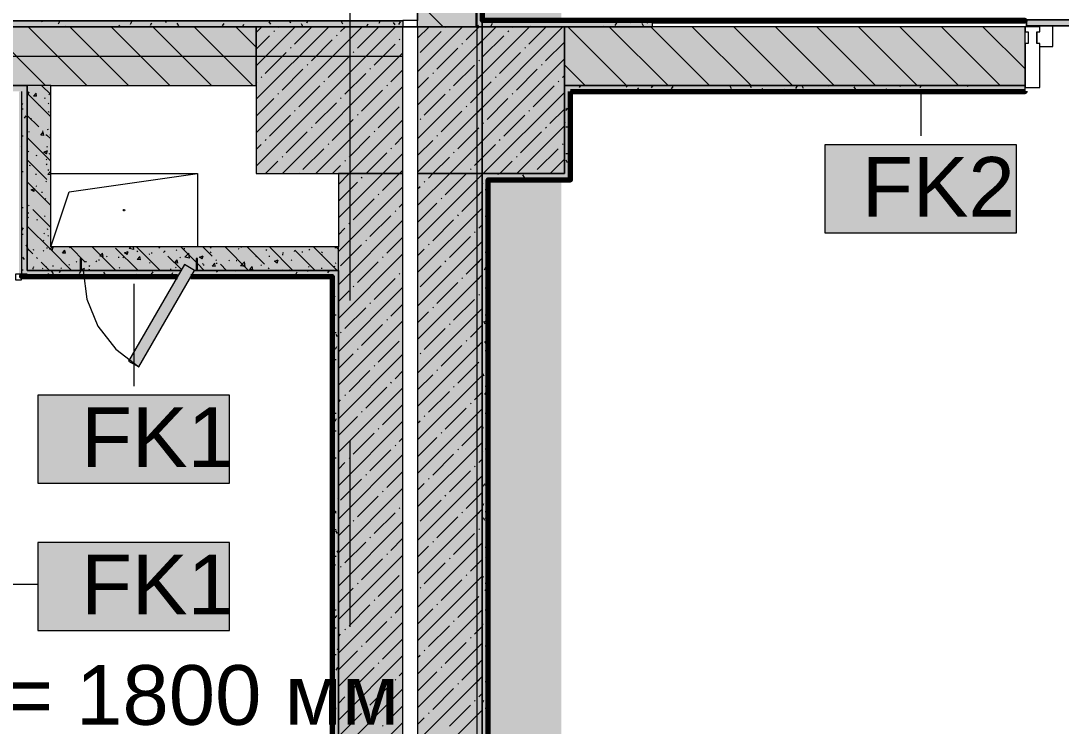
# Model space of a CAD drawing. Header units: millimetres. Extents: x -3817 to 677485, y -22715 to 103890.
# Drawn here: x 37431 to 40976, y 7428 to 9832 of the extents above; entities that cross this region are included whole.
import ezdxf

# ---------------------------------------------------------------- set-up
doc = ezdxf.new("R2010")
doc.units = ezdxf.units.MM
doc.layers.add('PDF _Геометрия', color=7, linetype='Continuous', true_color=0x1d1d1d)
doc.layers.add('PDF _Сплошная заливка', color=7, linetype='Continuous', true_color=0xffffff)
doc.layers.add('PDF _Текст', color=7, linetype='Continuous')
doc.styles.add('PDF GOST-Common', font='arial.ttf')

msp = doc.modelspace()

# ---------------------------------------------------------------- hatches: boundary and pattern name
at = {"layer": 'PDF _Сплошная заливка', "transparency": 33554559}
h = msp.add_hatch(color=256, dxfattribs=at)
h.paths.add_polyline_path([(39003.3, 1631.4), (39273.4, 1631.4), (39273.4, 13806.3), (38703.3, 13521.2), (39003.3, 13371.2), (39003.3, 1653.4)], flags=0)
h.paths.add_polyline_path([(39273.4, 13836.1), (39273.4, 25711.1), (39003.3, 25711.1), (39003.3, 13971.2), (39024.3, 13960.7)], flags=0)
h = msp.add_hatch(color=256, dxfattribs=at)
h.paths.add_polyline_path([(38783.3, 9811.3), (38983.3, 9811.3), (38983.3, 9901.3), (38783.3, 9901.3), (38783.3, 9832.4)], flags=0)
h.paths.add_polyline_path([(38783.3, 12031.3), (38983.3, 12031.3), (38983.3, 12141.3), (38783.3, 12141.3)], flags=0)
h = msp.add_hatch(color=256, dxfattribs=at)
h.paths.add_polyline_path([(38983.3, 9811.3), (39003.3, 9811.3), (39003.3, 9951.4), (38983.3, 9951.4), (38983.3, 9853.7)], flags=0)
h.paths.add_polyline_path([(38983.3, 11981.3), (39003.3, 11981.3), (39003.3, 12141.3), (38983.3, 12141.3), (38983.3, 12031.3)], flags=0)
h = msp.add_hatch(color=256, dxfattribs=at)
h.paths.add_polyline_path([(38985.9, 9811.3), (39003.3, 9811.3), (39003.3, 9951.4), (38985.9, 9951.4), (38985.9, 9814)], flags=0)
h.paths.add_polyline_path([(38985.9, 11981.3), (39003.3, 11981.3), (39003.3, 12141.3), (38985.9, 12141.3), (38985.9, 11988)], flags=0)
h = msp.add_hatch(color=256, dxfattribs=at)
h.paths.add_polyline_path([(28953.3, 9811.3), (30803.3, 9811.3), (30803.3, 9831.4), (27971, 9831.4), (27959.5, 9811.3), (28404, 9811.3)], flags=0)
h.paths.add_polyline_path([(27913.3, 9811.3), (27924.8, 9831.4), (25401, 9831.4), (25389.5, 9811.3), (27908.3, 9811.3)], flags=0)
h.paths.add_polyline_path([(32453.3, 9831.4), (32453.3, 9831.4), (33232.3, 9820.2)], flags=0)
h.paths.add_polyline_path([(38594.1, 9811.3), (38733.2, 9811.3), (38733.2, 9831.4), (32453.3, 9831.4), (32453.3, 9811.3), (38233.3, 9811.3)], flags=0)
h.paths.add_polyline_path([(25343.3, 9811.3), (25354.8, 9831.4), (24398, 9831.4), (24398, 9811.3), (25338.3, 9811.3)], flags=0)
h.paths.add_polyline_path([(22153.3, 9811.3), (22753, 9811.3), (22753, 9831.4), (20509.1, 9831.4), (20509.1, 9821.4), (20453.3, 9821.4), (20453.3, 9811.3), (21610.5, 9811.3)], flags=0)
h = msp.add_hatch(color=256, dxfattribs=at)
h.paths.add_polyline_path([(42971.5, 9811.3), (43013.3, 9811.3), (43013.3, 9831.4), (42498.3, 9831.4), (42498.3, 9811.3)], flags=0)
h.paths.add_polyline_path([(39583.3, 9811.3), (39583.3, 9831.4), (39003.3, 9831.4), (39003.3, 9811.3), (39283.3, 9811.3)], flags=0)
at = {"layer": 'PDF _Сплошная заливка', "true_color": 0x494949, "transparency": 33554559}
msp.add_hatch(color=251, dxfattribs=at).paths.add_polyline_path([(42498.3, 9814.4), (42498.3, 9834.4), (40858.3, 9834.4), (40858.3, 9814.4), (41487.1, 9814.4)])
at = {"layer": 'PDF _Сплошная заливка', "transparency": 33554559}
for points in [[(33853.3, 9611.4), (38233.3, 9611.4), (38233.3, 9811.3), (36253.3, 9811.3), (36253.3, 9741.4), (35053.3, 9741.4), (35053.3, 9811.3), (33853.3, 9811.3), (33853.3, 9611.5)], [(38233.3, 9311.3), (38733.3, 9311.3), (38733.2, 9811.3), (38233.3, 9811.3), (38233.3, 9323.7)], [(38783.3, 9311.3), (39003.3, 9311.3), (39003.3, 9811.3), (38783.3, 9811.3), (38783.3, 9323.7)], [(38985.9, 9311.3), (39283.3, 9311.3), (39283.3, 9811.3), (38985.9, 9811.3), (38985.9, 9493.9)], [(37425.3, 9591.3), (37453.3, 9591.3), (37453.3, 9611.4), (33873.3, 9611.4), (33875.3, 9591.3), (37375.3, 9591.3)], [(37433.3, 8961.4), (37453.3, 8961.4), (37453.3, 9591.3), (37433.3, 9591.3), (37433.3, 8981.4)], [(38594.1, 2311.3), (38733.3, 2311.3), (38733.3, 9311.3), (38513.3, 9311.3), (38513.3, 2311.3)], [(39003.3, 2311.3), (39003.3, 9311.3), (38783.3, 9311.3), (38783.3, 2311.3), (38980.5, 2311.3)], [(39283.3, 9291.4), (39303.3, 9291.4), (39303.3, 9311.3), (39023.3, 9311.3), (39023.3, 9291.4), (39260.6, 9291.4)], [(37533.3, 8981.4), (37633.3, 8981.4), (37633.3, 9021.4), (37638.3, 9021.4), (37638.3, 8981.4), (37977.1, 8981.4), (37988.6, 9001.4), (38023.3, 8981.4), (38028.3, 8981.4), (38028.3, 9021.4), (38033.3, 9021.4), (38033.3, 8981.4), (38513.3, 8981.4), (38513.3, 9061.3), (37533.3, 9061.3)]]:
    msp.add_hatch(color=256, dxfattribs=at).paths.add_polyline_path(points)
h = msp.add_hatch(color=256, dxfattribs=at)
h.paths.add_polyline_path([(43013.3, 9611.4), (43033.3, 9611.4), (43033.3, 9811.3), (42498.3, 9811.3), (42498.3, 9611.4), (42971.5, 9611.4)], flags=0)
h.paths.add_polyline_path([(40853.3, 9611.4), (40853.3, 9811.3), (39283.3, 9811.3), (39283.3, 9611.4), (40002.8, 9611.4)], flags=0)
h = msp.add_hatch(color=256, dxfattribs=at)
h.paths.add_polyline_path([(42971.5, 9591.3), (43013.3, 9591.3), (43013.3, 9611.4), (42498.3, 9611.4), (42498.3, 9591.3)], flags=0)
h.paths.add_polyline_path([(39316.3, 9591.3), (40853.3, 9591.3), (40853.3, 9611.4), (39303.3, 9611.4), (39303.3, 9591.3)], flags=0)
h = msp.add_hatch(color=256, dxfattribs=at)
h.paths.add_polyline_path([(38492.3, 8961.4), (38513.3, 8961.4), (38513.3, 8981.4), (38023.3, 8981.4), (38011.7, 8961.4), (38023.3, 8961.4)], flags=0)
h.paths.add_polyline_path([(37533.3, 8961.4), (37965.5, 8961.4), (37977.1, 8981.4), (37453.3, 8981.4), (37453.3, 8961.4)], flags=0)

# ---------------------------------------------------------------- linework, layer by layer
at = {"layer": 'PDF _Геометрия', "color": 7, "lineweight": 9}
for points in [[(38985.9, 1631.4), (38985.9, 13371.2), (38685.9, 13521.2), (39285.9, 13821.2), (38985.9, 13971.2), (38985.9, 25711.1)], [(39273.4, 13806.3), (38703.3, 13521.2), (39003.3, 13371.2), (39003.3, 1631.4)], [(38733.2, 9831.4), (32453.3, 9831.4)], [(39583.3, 9831.4), (39004.3, 9831.4)], [(40858.3, 9814.4), (40858.3, 9834.4), (40858.3, 9814.4)], [(42498.3, 9834.4), (40858.3, 9834.4), (42498.3, 9834.4), (42498.3, 9814.4), (40858.3, 9814.4), (42498.3, 9814.4)], [(38736.6, 9811.3), (38781.6, 9811.3), (38736.6, 9811.3)], [(38736.6, 9811.3), (38781.6, 9811.3), (38736.6, 9811.3)], [(39003.3, 9811.3), (38783.3, 9811.3), (38783.3, 9311.3), (39003.3, 9311.3)], [(38985.9, 9311.3), (39283.3, 9311.3), (39283.3, 9811.3), (38985.9, 9811.3)], [(37533.3, 9611.4), (37453.3, 9611.4), (33873.3, 9611.4), (37453.3, 9611.4)], [(39303.3, 9591.3), (39316.3, 9591.3), (40853.3, 9591.3)], [(40497.5, 9590.9), (40497.5, 9439.6)], [(37533.3, 9311.3), (38033.3, 9311.3), (38033.3, 9061.3), (37533.3, 9061.3), (37595.8, 9248.9), (38033.3, 9311.3)], [(39023.3, 9291.4), (39036.3, 9291.4), (39303.3, 9291.4)], [(39023.3, 2451.3), (39023.3, 2464.4), (39023.3, 9290.3)], [(37374.9, 9043.3), (37374.9, 7912.6), (37489.6, 7912.6)], [(38513.3, 8981.4), (38023.3, 8981.4), (38513.3, 8981.4), (38513.3, 9061.3)], [(37453.3, 8961.4), (37965.5, 8961.4)], [(37816.1, 8935.2), (37816.1, 8586.5)], [(38011.7, 8961.4), (38492.3, 8961.4)]]:
    msp.add_lwpolyline(points, dxfattribs=at)
at = {"layer": 'PDF _Геометрия', "color": 253, "lineweight": 9, "true_color": 0xaaaaaa}
for points in [[(39003.3, 9352), (39003.3, 10939.5)], [(38553.3, 8878.3), (38553.3, 10465.8)], [(38553.3, 8878.3), (38553.3, 10465.8)], [(40903.3, 9744.3), (40948.3, 9744.3), (40948.3, 9814.4), (40893.3, 9814.4), (40893.3, 9811.3)], [(40893.3, 9794.3), (40893.3, 9754.3)], [(34526.9, 9711.4), (36233.3, 9711.4), (38733.3, 9711.4)], [(39003.3, 8875.7), (39003.3, 9510.7)], [(37643.3, 8981.4), (37656.2, 8883), (37694.2, 8791.3), (37754.6, 8712.6), (37833.3, 8652.3)], [(39003.3, 8240.7), (39003.3, 8875.7)], [(38553.3, 7767.1), (38553.3, 8402.1)], [(38553.3, 7767.1), (38553.3, 8402.1)], [(39003.3, 6812), (39003.3, 8399.5)], [(39003.3, 6177), (39003.3, 7764.5)]]:
    msp.add_lwpolyline(points, dxfattribs=at)
at = {"layer": 'PDF _Геометрия', "color": 9, "lineweight": 9, "true_color": 0xc0c0c0}
for points in [[(39003.3, 9831.4), (39003.3, 9951.4), (38983.3, 9951.4), (38983.3, 9811.3), (39003.3, 9811.3)], [(39003.3, 9831.4), (39003.3, 9951.4), (38985.9, 9951.4)], [(38783.3, 9831.4), (38783.3, 9891.3), (38763.3, 9891.3)], [(38783.3, 9811.3), (38983.3, 9811.3), (38983.3, 9901.3), (38783.3, 9901.3), (38783.3, 9832.4)], [(40853.3, 9591.3), (40853.3, 9611.4), (40853.3, 9811.3), (39583.3, 9811.3), (39583.3, 9831.4)], [(38733.3, 1921.3), (38733.3, 9311.3), (38513.3, 9311.3), (38513.3, 9061.3), (37533.3, 9061.3), (37533.3, 9611.4), (38233.3, 9611.4), (38233.3, 9811.3), (38733.2, 9811.3)], [(38985.9, 9811.3), (39003.3, 9811.3), (39283.3, 9811.3), (39283.3, 9611.4), (39303.3, 9611.4), (39283.3, 9611.4), (39283.3, 9311.3), (39023.3, 9311.3), (39003.3, 9311.3), (39003.3, 2451.3), (39003.3, 2431.3), (39283.3, 2431.3), (39283.3, 2418.9), (39283.3, 2356.4), (39283.3, 2311.3), (39208.3, 2311.3), (39208.3, 2356.4), (39003.3, 2356.4), (39003.3, 2311.3)], [(37433.3, 9591.3), (37433.3, 8961.4), (37453.3, 8961.4)], [(39303.3, 9291.4), (39303.3, 9311.3), (39303.3, 9590.3)], [(39003.3, 9311.3), (39003.3, 2451.3), (39003.3, 2431.3), (39003.3, 9311.3), (38783.3, 9311.3), (38783.3, 1921.3)], [(39304.3, 2051.3), (39304.3, 2031.3), (39283.3, 2031.3), (39283.3, 2051.3), (39283.3, 2431.3), (39003.3, 2431.3), (39003.3, 9311.3), (38985.9, 9311.3)], [(38213.3, 2331.3), (38213.3, 2311.3), (38213.3, 2011.3), (38233.3, 2011.3), (38233.3, 2311.3), (38493.3, 2311.3), (38513.3, 2311.3), (38513.3, 8961.4), (38513.3, 8981.4), (38513.3, 2311.3)], [(38493.3, 8961.4), (38493.3, 2332.3)]]:
    msp.add_lwpolyline(points, dxfattribs=at)
at = {"layer": 'PDF _Геометрия', "lineweight": 9}
for points in [[(38870.9, 9811.3), (38783.3, 9899)], [(37515.3, 9611.4), (37315.3, 9811.3)], [(37656.7, 9611.4), (37456.7, 9811.3)], [(37798.1, 9611.4), (37598.1, 9811.3)], [(37939.5, 9611.4), (37739.5, 9811.3)], [(38080.9, 9611.4), (37880.9, 9811.3)], [(38222.4, 9611.4), (38022.4, 9811.3)], [(38233.3, 9741.9), (38163.8, 9811.3)], [(38233.3, 9792.3), (38252.3, 9811.3)], [(38233.3, 9678.3), (38366.3, 9811.3)], [(38233.3, 9564.2), (38480.4, 9811.3)], [(38233.3, 9450.2), (38594.4, 9811.3)], [(38233.3, 9336.2), (38708.5, 9811.3)], [(38292.9, 9795), (38295.3, 9797.4)], [(38307.2, 9809.3), (38309.3, 9811.3)], [(38364.2, 9752.2), (38423.3, 9811.3)], [(38521, 9795), (38537.4, 9811.3)], [(38578.1, 9738), (38649.3, 9809.3)], [(38783.3, 9772.1), (38822.5, 9811.3)], [(38783.3, 9658.1), (38936.6, 9811.3)], [(38791.9, 9723.7), (38863.2, 9795)], [(38877.4, 9809.3), (38879.5, 9811.3)], [(38948.7, 9766.5), (38993.6, 9811.3)], [(38985.9, 9746.7), (39050.6, 9811.3)], [(38985.9, 9632.6), (39164.7, 9811.3)], [(38985.9, 9518.6), (39278.7, 9811.3)], [(38985.9, 9803.7), (38993.6, 9811.3)], [(39091.3, 9795), (39093.7, 9797.4)], [(39105.5, 9809.3), (39107.6, 9811.3)], [(39162.6, 9752.2), (39221.7, 9811.3)], [(39495.2, 9611.4), (39295.2, 9811.3)], [(39636.6, 9611.4), (39436.6, 9811.3)], [(39778, 9611.4), (39578, 9811.3)], [(39919.4, 9611.4), (39719.4, 9811.3)], [(40060.8, 9611.4), (39860.8, 9811.3)], [(40202.3, 9611.4), (40002.3, 9811.3)], [(40343.7, 9611.4), (40143.7, 9811.3)], [(40485.1, 9611.4), (40285.1, 9811.3)], [(40626.5, 9611.4), (40426.5, 9811.3)], [(40767.9, 9611.4), (40567.9, 9811.3)], [(40853.3, 9667.5), (40709.4, 9811.3)], [(40853.3, 9808.9), (40850.8, 9811.3)], [(38233.3, 9735.3), (38278.7, 9780.7)], [(38421.3, 9695.2), (38492.5, 9766.5)], [(38506.8, 9780.7), (38509.2, 9783.1)], [(38635.1, 9681), (38706.4, 9752.2)], [(38720.6, 9766.5), (38723, 9768.9)], [(38783.3, 9544), (39003.3, 9764)], [(38934.5, 9752.2), (38936.8, 9754.6)], [(39005.8, 9709.5), (39077, 9780.7)], [(39219.6, 9695.2), (39283.3, 9758.9)], [(38264.4, 9652.4), (38335.7, 9723.7)], [(38322.5, 9311.3), (38733.3, 9722.1)], [(38350, 9738), (38352.3, 9740.4)], [(38563.8, 9723.7), (38566.2, 9726.1)], [(38848.9, 9666.7), (38920.2, 9738)], [(39062.8, 9652.4), (39134.1, 9723.7)], [(39148.3, 9738), (39150.7, 9740.4)], [(38407, 9681), (38409.4, 9683.3)], [(38478.3, 9638.2), (38549.6, 9709.5)], [(38906, 9609.7), (38977.2, 9681)], [(38985.9, 9404.5), (39283.3, 9701.9)], [(38991.5, 9695.2), (38993.9, 9697.6)], [(38991.5, 9695.2), (38993.9, 9697.6)], [(39205.3, 9681), (39207.7, 9683.3)], [(39353.7, 9611.4), (39283.3, 9681.8)], [(38321.5, 9595.4), (38392.7, 9666.7)], [(38535.3, 9581.2), (38606.6, 9652.4)], [(38620.8, 9666.7), (38623.2, 9669.1)], [(38692.1, 9623.9), (38733.3, 9665.1)], [(38783.3, 9430), (39003.3, 9650)], [(38834.7, 9652.4), (38837, 9654.8)], [(39119.8, 9595.4), (39191.1, 9666.7)], [(39276.6, 9638.2), (39283.3, 9644.8)], [(38233.3, 9621.3), (38235.9, 9623.9)], [(38250.2, 9638.2), (38252.5, 9640.6)], [(38378.5, 9538.4), (38449.8, 9609.7)], [(38436.6, 9311.3), (38733.3, 9608.1)], [(38464, 9623.9), (38466.4, 9626.3)], [(38677.9, 9609.7), (38680.2, 9612)], [(38783.3, 9601), (38820.4, 9638.2)], [(38985.9, 9575.6), (39034.3, 9623.9)], [(39048.5, 9638.2), (39050.9, 9640.6)], [(39176.8, 9538.4), (39248.1, 9609.7)], [(39262.4, 9623.9), (39264.7, 9626.3)], [(38307.2, 9581.2), (38309.6, 9583.5)], [(38592.3, 9524.1), (38663.6, 9595.4)], [(38806.2, 9509.9), (38877.4, 9581.2)], [(38891.7, 9595.4), (38894.1, 9597.8)], [(38963, 9552.7), (39003.3, 9592.9)], [(39006.8, 9311.3), (39283.3, 9587.8)], [(39105.5, 9581.2), (39107.9, 9583.5)], [(38233.3, 9507.2), (38292.9, 9566.9)], [(38435.5, 9481.4), (38506.8, 9552.7)], [(38521, 9566.9), (38523.4, 9569.3)], [(38649.3, 9467.1), (38720.6, 9538.4)], [(38948.7, 9538.4), (38951.1, 9540.8)], [(39020, 9495.6), (39091.3, 9566.9)], [(38278.7, 9438.6), (38350, 9509.9)], [(38364.2, 9524.1), (38366.6, 9526.5)], [(38578.1, 9509.9), (38580.4, 9512.3)], [(38783.3, 9315.9), (39003.3, 9535.9)], [(38863.2, 9452.9), (38934.5, 9524.1)], [(39077, 9438.6), (39148.3, 9509.9)], [(39162.6, 9524.1), (39164.9, 9526.5)], [(39233.9, 9481.4), (39283.3, 9530.8)], [(38421.3, 9467.1), (38423.6, 9469.5)], [(38492.5, 9424.3), (38563.8, 9495.6)], [(38513.3, 9274), (38550.6, 9311.3), (38733.3, 9494)], [(38791.9, 9495.6), (38794.3, 9498)], [(38920.2, 9395.8), (38991.5, 9467.1)], [(38985.9, 9461.5), (38991.5, 9467.1)], [(39005.8, 9481.4), (39008.1, 9483.7)], [(39120.9, 9311.3), (39283.3, 9473.8)], [(39219.6, 9467.1), (39222, 9469.5)], [(38335.7, 9381.6), (38407, 9452.9)], [(38549.6, 9367.3), (38620.8, 9438.6)], [(38635.1, 9452.9), (38637.5, 9455.2)], [(38706.4, 9410.1), (38733.3, 9437)], [(38848.9, 9438.6), (38851.3, 9441)], [(39134.1, 9381.6), (39205.3, 9452.9)], [(38233.3, 9393.2), (38250.2, 9410.1)], [(38264.4, 9424.3), (38266.8, 9426.7)], [(38392.7, 9324.6), (38464, 9395.8)], [(38478.3, 9410.1), (38480.6, 9412.5)], [(38692.1, 9395.8), (38694.5, 9398.2)], [(38783.3, 9372.9), (38834.7, 9424.3)], [(38783.3, 9201.9), (38892.8, 9311.3), (39003.3, 9421.9)], [(38985.9, 9347.5), (39048.5, 9410.1)], [(39062.8, 9424.3), (39065.1, 9426.7)], [(39191.1, 9324.6), (39262.4, 9395.8)], [(39276.6, 9410.1), (39279, 9412.5)], [(38321.5, 9367.3), (38323.8, 9369.7)], [(38513.3, 9160), (38664.7, 9311.3), (38733.3, 9380)], [(38606.6, 9310.3), (38607.6, 9311.3), (38677.9, 9381.6)], [(38820.4, 9296), (38835.7, 9311.3), (38891.7, 9367.3)], [(38906, 9381.6), (38908.3, 9383.9)], [(38977.2, 9338.8), (39003.3, 9364.8)], [(39119.8, 9367.3), (39122.2, 9369.7)], [(39234.9, 9311.3), (39283.3, 9359.7)], [(38265.5, 9311.3), (38307.2, 9353.1)], [(38493.6, 9311.3), (38521, 9338.8)], [(38535.3, 9353.1), (38537.7, 9355.4)], [(38963, 9324.6), (38965.4, 9326.9)], [(39063.8, 9311.3), (39105.5, 9353.1)], [(38379.5, 9311.3), (38380.9, 9312.7)], [(38592.3, 9296), (38594.7, 9298.4)], [(38663.6, 9253.3), (38721.7, 9311.3), (38733.3, 9322.9)], [(38783.3, 9087.8), (39003.3, 9307.8)], [(38877.4, 9239), (38948.7, 9310.3)], [(38985.9, 9290.5), (39003.3, 9307.8)], [(39177.9, 9311.3), (39179.2, 9312.7)], [(38513.3, 9217), (38578.1, 9281.8)], [(38513.3, 9045.9), (38733.3, 9265.9)], [(38783.3, 9258.9), (38791.9, 9267.5)], [(38806.2, 9281.8), (38808.5, 9284.2)], [(38563.8, 9153.5), (38635.1, 9224.8)], [(38649.3, 9239), (38651.7, 9241.4)], [(38863.2, 9224.8), (38865.6, 9227.1)], [(38934.5, 9182), (39003.3, 9250.8)], [(38985.9, 9233.4), (39003.3, 9250.8)], [(38706.4, 9182), (38708.7, 9184.4)], [(38720.6, 9196.2), (38733.3, 9208.9)], [(38783.3, 9144.8), (38848.9, 9210.5)], [(38783.3, 8973.8), (39003.3, 9193.8)], [(38985.9, 9176.4), (39003.3, 9193.8)], [(38513.3, 8931.9), (38733.3, 9151.9)], [(38620.8, 9096.5), (38692.1, 9167.7)], [(38834.7, 9082.2), (38906, 9153.5)], [(38920.2, 9167.7), (38922.6, 9170.1)], [(38513.3, 9102.9), (38535.3, 9125)], [(38549.6, 9139.2), (38551.9, 9141.6)], [(38977.2, 9110.7), (38979.6, 9113.1)], [(38991.5, 9125), (39003.3, 9136.7)], [(38991.5, 9125), (39003.3, 9136.7)], [(38606.6, 9082.2), (38609, 9084.6)], [(38677.9, 9039.4), (38733.3, 9094.8)], [(38783.3, 8859.7), (39003.3, 9079.7)], [(38891.7, 9025.2), (38963, 9096.5)], [(38985.9, 9062.4), (39003.3, 9079.7)], [(38521, 8996.7), (38592.3, 9067.9)], [(38783.3, 9030.8), (38806.2, 9053.7)], [(38820.4, 9067.9), (38822.8, 9070.3)], [(38513.3, 8817.8), (38733.3, 9037.8)], [(38578.1, 8939.6), (38649.3, 9010.9)], [(38663.6, 9025.2), (38666, 9027.5)], [(38877.4, 9010.9), (38879.8, 9013.3)], [(38948.7, 8968.1), (39003.3, 9022.7)], [(38985.9, 9005.3), (39003.3, 9022.7)], [(38720.6, 8968.1), (38723, 8970.5)], [(38791.9, 8925.4), (38863.2, 8996.7)], [(38635.1, 8882.6), (38706.4, 8953.9)], [(38783.3, 8745.7), (39003.3, 8965.7)], [(38848.9, 8868.4), (38920.2, 8939.6)], [(38934.5, 8953.9), (38936.8, 8956.3)], [(38985.9, 8948.3), (39003.3, 8965.7)], [(38513.3, 8703.8), (38733.3, 8923.8)], [(38513.3, 8874.8), (38549.6, 8911.1)], [(38563.8, 8925.4), (38566.2, 8927.7)], [(38991.5, 8896.9), (38993.9, 8899.2)], [(38991.5, 8896.9), (38993.9, 8899.2)], [(38620.8, 8868.4), (38623.2, 8870.7)], [(38692.1, 8825.6), (38733.3, 8866.7)], [(38906, 8811.3), (38977.2, 8882.6)], [(38535.3, 8782.8), (38606.6, 8854.1)], [(38783.3, 8631.6), (39003.3, 8851.6)], [(38783.3, 8802.7), (38820.4, 8839.8)], [(38834.7, 8854.1), (38837, 8856.5)], [(38985.9, 8834.3), (39003.3, 8851.6)], [(38513.3, 8589.7), (38733.3, 8809.7)], [(38592.3, 8725.8), (38663.6, 8797.1)], [(38677.9, 8811.3), (38680.2, 8813.7)], [(38891.7, 8797.1), (38894.1, 8799.4)], [(38963, 8754.3), (39003.3, 8794.6)], [(38985.9, 8777.2), (39003.3, 8794.6)], [(38521, 8768.6), (38523.4, 8770.9)], [(38806.2, 8711.5), (38877.4, 8782.8)], [(38649.3, 8668.8), (38720.6, 8740)], [(38783.3, 8517.6), (39003.3, 8737.6)], [(38863.2, 8654.5), (38934.5, 8725.8)], [(38948.7, 8740), (38951.1, 8742.4)], [(38985.9, 8720.2), (39003.3, 8737.6)], [(38513.3, 8646.7), (38563.8, 8697.3)], [(38513.3, 8475.7), (38733.3, 8695.7)], [(38578.1, 8711.5), (38580.4, 8713.9)], [(38791.9, 8697.3), (38794.3, 8699.7)], [(38635.1, 8654.5), (38637.5, 8656.9)], [(38920.2, 8597.5), (38991.5, 8668.8)], [(38985.9, 8663.2), (38991.5, 8668.8)], [(38549.6, 8569), (38620.8, 8640.3)], [(38706.4, 8611.7), (38733.3, 8638.6)], [(38783.3, 8574.6), (38834.7, 8626)], [(38783.3, 8403.5), (39003.3, 8623.5)], [(38848.9, 8640.3), (38851.3, 8642.6)], [(38985.9, 8606.2), (39003.3, 8623.5)], [(38513.3, 8361.6), (38733.3, 8581.6)], [(38606.6, 8512), (38677.9, 8583.2)], [(38692.1, 8597.5), (38694.5, 8599.9)], [(38906, 8583.2), (38908.3, 8585.6)], [(38535.3, 8554.7), (38537.7, 8557.1)], [(38820.4, 8497.7), (38891.7, 8569)], [(38977.2, 8540.5), (39003.3, 8566.5)], [(38985.9, 8549.1), (39003.3, 8566.5)], [(38513.3, 8532.7), (38521, 8540.5)], [(38663.6, 8454.9), (38733.3, 8524.6)], [(38783.3, 8289.5), (39003.3, 8509.5)], [(38877.4, 8440.7), (38948.7, 8512)], [(38963, 8526.2), (38965.4, 8528.6)], [(38985.9, 8492.1), (39003.3, 8509.5)], [(38513.3, 8418.6), (38578.1, 8483.4)], [(38592.3, 8497.7), (38594.7, 8500.1)], [(38806.2, 8483.4), (38808.5, 8485.8)], [(38513.3, 8247.6), (38733.3, 8467.6)], [(38649.3, 8440.7), (38651.7, 8443)], [(38783.3, 8460.5), (38791.9, 8469.2)], [(38934.5, 8383.6), (39003.3, 8452.4)], [(38985.9, 8435.1), (39003.3, 8452.4)], [(38563.8, 8355.1), (38635.1, 8426.4)], [(38720.6, 8397.9), (38733.3, 8410.5)], [(38783.3, 8346.5), (38848.9, 8412.2)], [(38863.2, 8426.4), (38865.6, 8428.8)], [(38620.8, 8298.1), (38692.1, 8369.4)], [(38706.4, 8383.6), (38708.7, 8386)], [(38783.3, 8175.4), (39003.3, 8395.4)], [(38920.2, 8369.4), (38922.6, 8371.8)], [(38985.9, 8378.1), (39003.3, 8395.4)], [(38513.3, 8133.5), (38733.3, 8353.5)], [(38549.6, 8340.9), (38551.9, 8343.2)], [(38834.7, 8283.9), (38906, 8355.1)], [(38991.5, 8326.6), (39003.3, 8338.4)], [(38991.5, 8326.6), (39003.3, 8338.4)], [(38513.3, 8304.6), (38535.3, 8326.6)], [(38677.9, 8241.1), (38733.3, 8296.5)], [(38891.7, 8226.8), (38963, 8298.1)], [(38977.2, 8312.4), (38979.6, 8314.7)], [(38521, 8198.3), (38592.3, 8269.6)], [(38606.6, 8283.9), (38609, 8286.2)], [(38783.3, 8061.4), (39003.3, 8281.4)], [(38820.4, 8269.6), (38822.8, 8272)], [(38985.9, 8264), (39003.3, 8281.4)], [(38513.3, 8019.5), (38733.3, 8239.5)], [(38663.6, 8226.8), (38666, 8229.2)], [(38783.3, 8232.4), (38806.2, 8255.3)], [(38578.1, 8141.3), (38649.3, 8212.6)], [(38791.9, 8127), (38863.2, 8198.3)], [(38877.4, 8212.6), (38879.8, 8214.9)], [(38948.7, 8169.8), (39003.3, 8224.3)], [(38985.9, 8207), (39003.3, 8224.3)], [(38635.1, 8084.3), (38706.4, 8155.5)], [(38720.6, 8169.8), (38723, 8172.2)], [(38783.3, 7947.3), (39003.3, 8167.3)], [(38934.5, 8155.5), (38936.8, 8157.9)], [(38985.9, 8150), (39003.3, 8167.3)], [(38513.3, 7905.4), (38733.3, 8125.4)], [(38563.8, 8127), (38566.2, 8129.4)], [(38848.9, 8070), (38920.2, 8141.3)], [(38513.3, 8076.5), (38549.6, 8112.8)], [(38906, 8013), (38977.2, 8084.3)], [(38991.5, 8098.5), (38993.9, 8100.9)], [(38991.5, 8098.5), (38993.9, 8100.9)], [(38535.3, 7984.5), (38606.6, 8055.8)], [(38620.8, 8070), (38623.2, 8072.4)], [(38692.1, 8027.2), (38733.3, 8068.4)], [(38783.3, 7833.3), (39003.3, 8053.3)], [(38834.7, 8055.8), (38837, 8058.1)], [(38985.9, 8035.9), (39003.3, 8053.3)], [(38677.9, 8013), (38680.2, 8015.4)], [(38783.3, 8004.3), (38820.4, 8041.5)], [(38513.3, 7791.4), (38733.3, 8011.4)], [(38592.3, 7927.4), (38663.6, 7998.7)], [(38806.2, 7913.2), (38877.4, 7984.5)], [(38891.7, 7998.7), (38894.1, 8001.1)], [(38963, 7956), (39003.3, 7996.2)], [(38985.9, 7978.9), (39003.3, 7996.2)], [(38521, 7970.2), (38523.4, 7972.6)], [(38649.3, 7870.4), (38720.6, 7941.7)], [(38948.7, 7941.7), (38951.1, 7944.1)], [(38578.1, 7913.2), (38580.4, 7915.6)], [(38783.3, 7719.2), (39003.3, 7939.2)], [(38863.2, 7856.2), (38934.5, 7927.4)], [(38985.9, 7921.9), (39003.3, 7939.2)], [(38513.3, 7848.4), (38563.8, 7898.9)], [(38513.3, 7677.3), (38733.3, 7897.3)], [(38791.9, 7898.9), (38794.3, 7901.3)], [(38920.2, 7799.1), (38991.5, 7870.4)], [(38985.9, 7864.8), (38991.5, 7870.4)], [(38549.6, 7770.6), (38620.8, 7841.9)], [(38635.1, 7856.2), (38637.5, 7858.5)], [(38706.4, 7813.4), (38733.3, 7840.3)], [(38848.9, 7841.9), (38851.3, 7844.3)], [(38692.1, 7799.1), (38694.5, 7801.5)], [(38783.3, 7776.2), (38834.7, 7827.7)], [(38783.3, 7605.2), (39003.3, 7825.2)], [(38985.9, 7807.8), (39003.3, 7825.2)], [(38513.3, 7563.3), (38733.3, 7783.3)], [(38606.6, 7713.6), (38677.9, 7784.9)], [(38820.4, 7699.3), (38891.7, 7770.6)], [(38906, 7784.9), (38908.3, 7787.3)], [(38977.2, 7742.1), (39003.3, 7768.1)], [(38985.9, 7750.8), (39003.3, 7768.1)], [(38513.3, 7734.3), (38521, 7742.1)], [(38535.3, 7756.4), (38537.7, 7758.7)], [(38963, 7727.9), (38965.4, 7730.2)], [(38592.3, 7699.3), (38594.7, 7701.7)], [(38663.6, 7656.6), (38733.3, 7726.2)], [(38783.3, 7491.1), (39003.3, 7711.1)], [(38877.4, 7642.3), (38948.7, 7713.6)], [(38985.9, 7693.8), (39003.3, 7711.1)], [(38513.3, 7620.3), (38578.1, 7685.1)], [(38513.3, 7449.2), (38733.3, 7669.2)], [(38783.3, 7662.2), (38791.9, 7670.8)], [(38806.2, 7685.1), (38808.5, 7687.5)], [(38563.8, 7556.8), (38635.1, 7628.1)], [(38649.3, 7642.3), (38651.7, 7644.7)], [(38863.2, 7628.1), (38865.6, 7630.4)], [(38934.5, 7585.3), (39003.3, 7654.1)], [(38985.9, 7636.7), (39003.3, 7654.1)], [(38706.4, 7585.3), (38708.7, 7587.7)], [(38720.6, 7599.6), (38733.3, 7612.2)], [(38783.3, 7548.1), (38848.9, 7613.8)], [(38783.3, 7377.1), (39003.3, 7597.1)], [(38985.9, 7579.7), (39003.3, 7597.1)], [(38513.3, 7335.2), (38733.3, 7555.2)], [(38620.8, 7499.8), (38692.1, 7571)], [(38834.7, 7485.5), (38906, 7556.8)], [(38920.2, 7571), (38922.6, 7573.4)], [(38513.3, 7506.2), (38535.3, 7528.3)], [(38549.6, 7542.5), (38551.9, 7544.9)], [(38977.2, 7514), (38979.6, 7516.4)], [(38991.5, 7528.3), (39003.3, 7540)], [(38991.5, 7528.3), (39003.3, 7540)], [(38606.6, 7485.5), (38609, 7487.9)], [(38677.9, 7442.7), (38733.3, 7498.1)], [(38783.3, 7263), (39003.3, 7483)], [(38891.7, 7428.5), (38963, 7499.8)], [(38985.9, 7465.7), (39003.3, 7483)], [(38521, 7400), (38592.3, 7471.3)], [(38783.3, 7434.1), (38806.2, 7457)], [(38820.4, 7471.3), (38822.8, 7473.6)], [(38513.3, 7221.1), (38733.3, 7441.1)], [(38663.6, 7428.5), (38666, 7430.9)]]:
    msp.add_lwpolyline(points, dxfattribs=at)
at = {"layer": 'PDF _Геометрия', "color": 231, "lineweight": 70, "true_color": 0xff80c0}
for points in [[(39583.3, 9831.4), (40853.3, 9831.4), (40853.3, 9832.4), (39004.3, 9832.4), (39004.3, 9901.4), (39003.3, 9901.4), (39003.3, 9831.4)], [(39003.3, 9901.3), (39003.3, 9831.4)], [(39304.3, 2051.3), (39304.3, 2451.3), (39304.3, 2452.4), (39024.3, 2452.4), (39024.3, 9290.3), (39303.3, 9290.3), (39304.3, 9290.3), (39304.3, 9590.3)], [(39303.3, 9590.3), (39303.3, 9291.4)], [(37453.3, 8961.4), (37433.3, 8961.4), (37433.3, 8960.3), (37965, 8960.3)], [(38011.1, 8960.3), (38492.3, 8960.3), (38492.3, 2332.3), (38213.3, 2332.3), (38212.3, 2332.3), (38212.3, 2051.3), (38213.3, 2051.3), (38213.3, 2331.3)], [(38493.3, 2332.3), (38493.3, 8961.4)]]:
    msp.add_lwpolyline(points, dxfattribs=at)
at = {"layer": 'PDF _Геометрия', "color": 231, "lineweight": 9, "true_color": 0xff80c0}
for points in [[(32453.3, 9831.4), (38733.2, 9831.4)], [(39003.3, 9831.4), (39004.3, 9831.4), (39583.3, 9831.4)], [(39304.3, 9590.3), (39303.3, 9590.3)], [(39303.3, 9291.4), (39036.3, 9291.4), (39023.3, 9291.4), (39023.3, 9290.3), (39023.3, 2464.4), (39023.3, 2451.3), (39024.3, 2451.3)], [(37965.5, 8961.4), (37453.3, 8961.4)], [(38493.3, 8961.4), (38492.3, 8961.4), (38011.7, 8961.4)]]:
    msp.add_lwpolyline(points, dxfattribs=at)
at = {"layer": 'PDF _Геометрия', "color": 253, "lineweight": 9, "true_color": 0x9b9b9b}
for points in [[(37504.2, 9827.4), (37502, 9831.4)], [(37563.1, 9829), (37558.1, 9820.3)], [(37808.8, 9827.9), (37803.8, 9819.2)], [(37876.9, 9823.8), (37871.8, 9815.1)], [(37927.7, 9825.5), (37924.3, 9831.4)], [(37969.3, 9814.4), (37964.3, 9823.1)], [(38122.6, 9822.7), (38117.6, 9814)], [(38241.4, 9830.7), (38241.1, 9831.4)], [(38283.1, 9819.6), (38278, 9828.3)], [(38351.1, 9823.6), (38346.6, 9831.4)], [(38392.7, 9812.5), (38387.7, 9821.2)], [(38409.1, 9831.4), (38404.9, 9824.1)], [(38528.8, 9820.7), (38523.8, 9829.4)], [(38614.1, 9820.5), (38609, 9811.8)], [(38655.5, 9831.4), (38650.7, 9823)], [(38706.5, 9817.7), (38701.5, 9826.4)], [(38723.7, 9827.6), (38718.7, 9818.9)], [(39037.5, 9822.4), (39032.5, 9813.7)], [(39088.3, 9826.9), (39085.7, 9831.4)], [(39253.8, 9831.4), (39251.8, 9827.9)], [(39460.9, 9824.3), (39455.9, 9815.6)], [(39500.2, 9831.4), (39497.5, 9826.8)], [(39511.7, 9825), (39508.1, 9831.4)], [(39553.4, 9813.9), (39548.3, 9822.6)], [(39570.6, 9831.4), (39565.6, 9822.7)], [(37583.9, 9811.3), (37582.5, 9813.8)], [(37767.2, 9816.7), (37764.1, 9811.3)], [(38190.6, 9818.6), (38186.4, 9811.3)], [(38991.7, 9811.3), (38988.8, 9816.3)], [(38991.7, 9811.3), (38988.8, 9816.3)], [(39167.7, 9811.3), (39166.5, 9813.3)], [(39419.3, 9813.2), (39418.3, 9811.3)], [(39338, 9611.4), (39334, 9604.4)], [(39497.6, 9605.7), (39494.3, 9611.4)], [(39584.3, 9611.4), (39579.7, 9603.3)], [(39652.8, 9608), (39647.8, 9599.3)], [(39811.4, 9610.9), (39811.1, 9611.4)], [(39853, 9599.7), (39848, 9608.4)], [(39921, 9603.8), (39916.7, 9611.4)], [(40076.2, 9609.9), (40071.2, 9601.2)], [(40098.7, 9600.8), (40093.7, 9609.5)], [(40182.7, 9611.4), (40180.9, 9608.2)], [(40429, 9611.4), (40426.6, 9607.1)], [(40499.4, 9611.4), (40494.6, 9603.1)], [(40658.2, 9607.1), (40655.8, 9611.4)], [(39433.4, 9593.8), (39432, 9591.3)], [(39539.2, 9594.5), (39534.2, 9603.3)], [(39962.7, 9592.6), (39957.6, 9601.4)], [(40034.6, 9598.7), (40030.3, 9591.3)], [(40276.4, 9597.8), (40271.4, 9606.5)], [(40280.3, 9597.6), (40276.7, 9591.3)], [(40315.4, 9591.3), (40313, 9595.4)], [(40348.4, 9593.5), (40347.1, 9591.3)], [(40385.8, 9591.3), (40381.1, 9599.5)], [(40561.7, 9591.3), (40558.8, 9596.5)], [(40594.1, 9592.4), (40593.5, 9591.3)], [(40737.7, 9591.3), (40736.5, 9593.5)], [(37437.1, 9549.8), (37433.3, 9543.2)], [(37433.3, 9531.4), (37438.9, 9531.4)], [(37448.2, 9508.2), (37443.2, 9499.4)], [(39288.1, 9531.4), (39298.2, 9531.4)], [(39293.3, 9534), (39288.3, 9525.3)], [(39286.4, 9483.8), (39283.3, 9489.2)], [(39288.1, 9470.4), (39298.2, 9470.4)], [(39303.3, 9490.3), (39299.4, 9483.6)], [(37433.3, 9439.9), (37438.9, 9439.9)], [(37434.3, 9399.9), (37433.3, 9401.7)], [(39288.1, 9379), (39298.2, 9379)], [(39294.6, 9347.7), (39289.6, 9356.4)], [(37433.3, 9318), (37438.9, 9318)], [(39059.2, 9311.3), (39056.7, 9307)], [(39105.7, 9309.1), (39104.4, 9311.3)], [(39147.4, 9297.9), (39142.3, 9306.6)], [(39156.1, 9296.4), (39153.2, 9291.4)], [(39224.2, 9292.3), (39223.6, 9291.4)], [(39004.8, 9278.2), (39003.3, 9275.5)], [(39013.8, 9257), (39023.3, 9257)], [(37453.3, 9245.1), (37452.7, 9246.2)], [(37433.3, 9196.1), (37438.9, 9196.1)], [(39004.2, 9180.1), (39003.3, 9181.7)], [(39023.3, 9188.2), (39022.1, 9186.2)], [(39013.8, 9165.6), (39023.3, 9165.6)], [(37439, 9126.4), (37433.9, 9117.6)], [(37433.3, 9104.6), (37438.9, 9104.6)], [(37453.3, 9062.2), (37449.7, 9068.5)], [(39013.8, 9043.7), (39023.3, 9043.7)], [(37443.5, 9018.1), (37438.5, 9026.8)], [(39003.7, 9032.4), (39003.3, 9031.6)], [(39023.3, 9025.2), (39022.6, 9026.3)], [(37433.3, 8982.7), (37438.9, 8982.7)], [(37525.2, 8971), (37520.2, 8962.3)], [(37542.1, 8969.4), (37537, 8978.1)], [(37566.4, 8981.4), (37561.8, 8973.4)], [(37634.9, 8978), (37629.9, 8969.3)], [(37719.8, 8966.4), (37714.7, 8975.1)], [(37880.6, 8976.9), (37875.6, 8968.2)], [(37948.7, 8972.9), (37943.6, 8964.1)], [(38101.6, 8975.7), (38098.3, 8981.4)], [(38164.8, 8981.4), (38163, 8978.3)], [(38372.1, 8974.8), (38367.1, 8966)], [(38411.1, 8981.4), (38408.7, 8977.2)], [(38415.3, 8980.9), (38415, 8981.4)], [(38481.5, 8981.4), (38476.8, 8973.1)], [(39014.9, 8990.8), (39009.9, 8982.1)], [(37757.9, 8961.4), (37756.4, 8964)], [(37828.3, 8961.4), (37824.4, 8968.1)], [(38180.2, 8961.4), (38179.8, 8962.1)], [(38330.5, 8963.6), (38329.2, 8961.4)], [(38502.7, 8890.5), (38497.7, 8899.2)], [(39013.8, 8921.7), (39023.3, 8921.7)], [(39022, 8881.1), (39016.9, 8872.4)], [(38500, 8830.5), (38495, 8821.8)], [(38495.7, 8830.3), (38505.7, 8830.3)], [(39013.8, 8830.3), (39023.3, 8830.3)], [(39023.3, 8842.3), (39019.6, 8848.6)], [(39013.5, 8798.3), (39008.5, 8807)], [(39017.9, 8813.1), (39012.9, 8804.4)], [(38495.9, 8762.5), (38493.3, 8757.9)], [(38495.7, 8769.3), (38505.7, 8769.3)], [(38510.9, 8754.4), (38505.8, 8763.2)], [(38507.1, 8720.8), (38502.1, 8712.1)], [(39017.6, 8730.2), (39012.5, 8738.9)], [(39013.8, 8708.4), (39023.3, 8708.4)], [(38495.7, 8677.9), (38505.7, 8677.9)], [(39021.6, 8662.2), (39016.6, 8670.9)], [(39010.5, 8620.6), (39005.5, 8629.3)], [(39013.8, 8586.5), (39023.3, 8586.5)], [(39016.8, 8567.4), (39011.8, 8558.6)], [(38496.7, 8535.1), (38493.3, 8541.1)], [(38494.8, 8516.8), (38493.3, 8514)], [(39003.4, 8510.9), (39003.3, 8511.2)], [(39023.3, 8517.6), (39022.9, 8517)], [(38495.7, 8495), (38505.7, 8495)], [(38506, 8475.1), (38501, 8466.4)], [(39013.8, 8495), (39023.3, 8495)], [(39007.5, 8442.9), (39003.3, 8450.2)], [(38495.7, 8434.1), (38505.7, 8434.1)], [(38513.3, 8426.7), (38512.1, 8424.8)], [(39013.8, 8373.1), (39023.3, 8373.1)], [(38495.7, 8342.6), (38505.7, 8342.6)], [(39004.5, 8363.3), (39003.3, 8361.1)], [(39023.3, 8354.6), (39021.8, 8357.1)], [(39011.6, 8253.6), (39006.6, 8244.9)], [(39013.8, 8251.2), (39023.3, 8251.2)], [(38513.3, 8201.6), (38512.1, 8203.7)], [(38495.7, 8159.7), (38505.7, 8159.7)], [(38506, 8153.3), (38500.9, 8162)], [(39007.5, 8185.6), (39003.3, 8178.2)], [(39013.8, 8159.7), (39023.3, 8159.7)], [(39012.7, 8129.1), (39007.7, 8137.8)], [(39018.7, 8143.9), (39013.7, 8135.2)], [(38496.7, 8093.3), (38493.3, 8087.3)], [(38495.7, 8098.8), (38505.7, 8098.8)], [(38510.1, 8085.3), (38505, 8094)], [(38513.3, 8018.8), (38509.1, 8026)], [(39013.8, 8037.8), (39023.3, 8037.8)], [(38495.7, 8007.3), (38505.7, 8007.3)], [(38503, 7975.6), (38498, 7984.3)], [(39020.8, 7993), (39015.8, 8001.7)], [(39006.4, 7939.8), (39003.3, 7934.3)], [(39013.8, 7915.9), (39023.3, 7915.9)], [(38495.9, 7865.9), (38493.3, 7870.5)], [(39017.6, 7898.2), (39012.6, 7889.5)], [(38495.6, 7847.6), (38493.3, 7843.5)], [(38500, 7797.9), (38495, 7806.6)], [(38495.7, 7824.5), (38505.7, 7824.5)], [(38506.8, 7805.9), (38501.8, 7797.2)], [(39013.8, 7824.5), (39023.3, 7824.5)], [(39006.7, 7773.7), (39003.3, 7779.7)], [(38495.7, 7763.5), (38505.7, 7763.5)], [(38513.3, 7695.2), (38508.8, 7687.6)], [(39013.8, 7702.5), (39023.3, 7702.5)], [(38495.7, 7672.1), (38505.7, 7672.1)], [(38509.8, 7628.2), (38504.8, 7619.5)], [(39013.8, 7580.6), (39023.3, 7580.6)], [(39008.3, 7516.4), (39003.3, 7507.7)], [(38495.7, 7489.2), (38505.7, 7489.2)], [(38505.2, 7484.1), (38500.1, 7492.8)], [(39013.8, 7489.2), (39023.3, 7489.2)], [(39023.3, 7440.2), (39022.1, 7442.2)]]:
    msp.add_lwpolyline(points, dxfattribs=at)
at = {"layer": 'PDF _Геометрия', "color": 8, "lineweight": 9, "true_color": 0x808080}
msp.add_lwpolyline([(38733.2, 9811.3), (38783.3, 9811.3), (38783.3, 9832.4), (38733.2, 9832.4)], close=True, dxfattribs=at)
at = {"layer": 'PDF _Геометрия', "color": 7, "lineweight": 9}
for points in [[(38233.3, 9811.3), (33853.3, 9811.3)], [(38733.3, 9811.3), (38233.3, 9811.3), (38233.3, 9311.3), (38733.3, 9311.3)], [(39583.3, 9811.3), (39283.3, 9811.3)], [(39303.3, 9611.4), (40853.3, 9611.4)], [(40824.1, 9409.4), (40171, 9409.4), (40171, 9109.4), (40824.1, 9109.4)], [(37533.3, 8981.4), (37977.1, 8981.4)], [(38142.7, 8556.4), (37489.6, 8556.4), (37489.6, 8256.4), (38142.7, 8256.4)], [(38142.7, 8054.5), (37489.6, 8054.5), (37489.6, 7754.5), (38142.7, 7754.5)]]:
    msp.add_lwpolyline(points, close=True, dxfattribs=at)
at = {"layer": 'PDF _Геометрия', "color": 7, "lineweight": 20}
for points in [[(40893.3, 9794.3), (40903.3, 9794.3), (40903.3, 9811.3), (40853.3, 9811.3), (40853.3, 9794.3), (40863.3, 9794.3), (40863.3, 9754.3), (40853.3, 9754.3), (40853.3, 9604.4), (40903.3, 9604.4), (40903.3, 9754.3), (40893.3, 9754.3)], [(37433.3, 8949.4), (37433.3, 8968.9), (37413.3, 8968.9), (37413.3, 8949.4)]]:
    msp.add_lwpolyline(points, close=True, dxfattribs=at)
at = {"layer": 'PDF _Геометрия', "color": 253, "lineweight": 9, "true_color": 0xaaaaaa}
msp.add_lwpolyline([(40933.3, 9814.4), (40893.3, 9814.4)], close=True, dxfattribs=at)
at = {"layer": 'PDF _Геометрия', "color": 9, "lineweight": 9, "true_color": 0xc0c0c0}
msp.add_lwpolyline([(37453.3, 8981.4), (37453.3, 9591.3), (37453.3, 9611.4), (37453.3, 8981.4), (37533.3, 8981.4)], close=True, dxfattribs=at)
at = {"layer": 'PDF _Геометрия', "color": 252, "lineweight": 9, "true_color": 0x878787}
for points in [[(37458.2, 9611.4), (37458.9, 9610.6)], [(37533.3, 9580.1), (37502, 9611.4)], [(37453.3, 9587.6), (37459.2, 9589.9)], [(37533.3, 9504.6), (37453.3, 9584.6)], [(37453.3, 9580.7), (37455.6, 9579.1)], [(37455.6, 9579.1), (37459.2, 9589.8)], [(37485.2, 9574.4), (37474.5, 9575.3), (37483.1, 9585.5)], [(37485.2, 9574.3), (37483.1, 9585.5)], [(37526.8, 9579.2), (37529.4, 9581.3)], [(37492.7, 9545.3), (37495.6, 9543.5)], [(37511.6, 9568.5), (37515, 9568.9)], [(37524.4, 9550.7), (37526.8, 9548.4)], [(37492.6, 9469.9), (37453.3, 9509.2)], [(37524.6, 9520), (37527.3, 9522.1)], [(37530.2, 9521.4), (37533.1, 9519.6)], [(37464.9, 9498.3), (37468.2, 9498.8)], [(37533.3, 9353.8), (37453.3, 9433.8)], [(37457.4, 9454.9), (37460.2, 9453.1)], [(37509.8, 9440.6), (37499.2, 9441.6), (37507.8, 9451.8)], [(37507.7, 9454.8), (37505.2, 9457.3)], [(37509.8, 9440.6), (37507.8, 9451.7)], [(37517, 9444.6), (37519.5, 9442.3)], [(37533.3, 9429.2), (37520.3, 9442.2)], [(37522.4, 9460.9), (37525.1, 9462.9)], [(37530.4, 9443), (37533.3, 9443.4)], [(37520.3, 9401.7), (37522.9, 9403.7)], [(37455.9, 9387.8), (37458.4, 9385.5)], [(37483.6, 9372.9), (37486.9, 9373.3)], [(37518.5, 9378.6), (37509.6, 9384.6), (37522.1, 9389.4)], [(37517.7, 9360.1), (37520.5, 9358.3)], [(37518.5, 9378.6), (37522.1, 9389.3)], [(37528.1, 9378.7), (37531.4, 9379.2)], [(37520.3, 9291.3), (37453.3, 9358.4)], [(37460.2, 9340.2), (37463.1, 9338.4)], [(37518.1, 9342.5), (37520.8, 9344.5)], [(37523.9, 9325.5), (37526.3, 9323.3)], [(37481.3, 9308.6), (37484.7, 9309)], [(37533.3, 9307), (37523.9, 9307.8), (37532.5, 9318)], [(37533.3, 9313.6), (37532.5, 9318)], [(37533.3, 9202.9), (37453.3, 9282.9)], [(37475.2, 9249.7), (37466.4, 9255.6), (37478.8, 9260.4)], [(37475.2, 9249.7), (37478.8, 9260.4)], [(37482.3, 9269.7), (37485.1, 9267.9)], [(37516, 9283.3), (37518.6, 9285.3)], [(37533.3, 9278.4), (37532.9, 9278.8)], [(37501.9, 9247.3), (37505.2, 9247.8)], [(37513.8, 9224.1), (37516.5, 9226.1)], [(37516.5, 9219.5), (37519, 9217.2)], [(37460, 9200.8), (37457.4, 9203.3)], [(37533.3, 9127.5), (37472.5, 9188.2)], [(37455.1, 9177.2), (37458.5, 9177.7)], [(37455.4, 9162.6), (37457.9, 9160.4)], [(37485.1, 9155), (37488, 9153.2)], [(37511.6, 9164.9), (37514.3, 9167)], [(37603.9, 8981.4), (37533.3, 9052), (37453.3, 9132)], [(37520.6, 9121.9), (37524, 9122.3)], [(37507.2, 9084.5), (37510, 9082.6)], [(37509.5, 9105.7), (37512.1, 9107.8)], [(37523.3, 9100.4), (37525.8, 9098.1)], [(37453.3, 9060.5), (37454.3, 9061.7)], [(37472.5, 9037.4), (37453.3, 9056.6)], [(37453.3, 9050.8), (37456.3, 9050.6)], [(37456.3, 9050.5), (37454.3, 9061.7)], [(37473.9, 9051.8), (37477.2, 9052.2)], [(37507.3, 9046.5), (37510, 9048.6)], [(37518.4, 9057.6), (37521.7, 9058)], [(37538.1, 9049.2), (37533.3, 9052.4), (37529.2, 9055.1), (37533.3, 9056.7), (37541.7, 9059.9)], [(37538.1, 9049.1), (37541.7, 9059.9)], [(37583.8, 9039.4), (37573.2, 9040.3), (37581.8, 9050.5)], [(37583.9, 9039.4), (37581.8, 9050.5)], [(37597.1, 9057.9), (37599.8, 9060)], [(37651.1, 9009.7), (37599.4, 9061.3)], [(37754.8, 8981.4), (37674.8, 9061.3)], [(37829.6, 8982), (37754.2, 9057.5)], [(37793.6, 9034.9), (37784.8, 9040.9), (37797.2, 9045.7)], [(37793.6, 9034.9), (37797.2, 9045.6)], [(37816.5, 9052.8), (37800.7, 9055.3), (37806.5, 9061.3)], [(37816.5, 9052.8), (37815.5, 9061.3)], [(37905.7, 8981.4), (37825.7, 9061.3)], [(37827.1, 9047.7), (37829.5, 9045.4)], [(37875.4, 9040.6), (37878.7, 9041.1)], [(37905, 9057.5), (37901.1, 9061.3)], [(37920.1, 9042.4), (37917.6, 9044.9)], [(37919.9, 9046.5), (37923.2, 9046.9)], [(37960.8, 9049.3), (37963.4, 9051.3)], [(38028.3, 9009.6), (37976.5, 9061.3)], [(37987.2, 9055.4), (37990.6, 9055.8)], [(38006.2, 9023.4), (37990.4, 9025.8), (38004.3, 9040.3)], [(38006.2, 9023.4), (38004.3, 9040.2)], [(38083.5, 9029.8), (38052, 9061.3)], [(38076.7, 9060.4), (38079.5, 9058.6)], [(38077, 9044.3), (38079.5, 9042)], [(38207.4, 8981.4), (38127.4, 9061.3)], [(38171.6, 9056.4), (38174.4, 9054.6)], [(38181.5, 9061.3), (38183.2, 9059.8)], [(38262.1, 9002.2), (38202.9, 9061.3)], [(38266.5, 9052.4), (38269.3, 9050.6)], [(38358.3, 8981.4), (38278.3, 9061.3)], [(38323.3, 9039.9), (38326, 9041.9)], [(38361.4, 9048.4), (38364.2, 9046.6)], [(38433.8, 8981.4), (38365.2, 9049.9)], [(38388.7, 9044.3), (38392.1, 9044.7)], [(38413.1, 9051.2), (38415.8, 9053.3)], [(38509.1, 8981.4), (38429.1, 9061.3)], [(38456.3, 9044.3), (38459.2, 9042.5)], [(38501, 9059), (38504.3, 9059.5)], [(38513.3, 9052.7), (38504.6, 9061.3)], [(37487.6, 9022.3), (37485.1, 9024.8)], [(37528.5, 8981.4), (37500.2, 9009.7)], [(37619.7, 9012.1), (37622.1, 9009.8)], [(37651.2, 9011.1), (37654.6, 9011.6)], [(37687.3, 9012.1), (37690, 9014.1)], [(37695.7, 9017), (37699.1, 9017.4)], [(37711.4, 9028.2), (37700.8, 9029.2), (37709.3, 9039.4)], [(37711.4, 9028.2), (37709.3, 9039.4)], [(37723.4, 9029.9), (37725.8, 9027.6)], [(37763.1, 9025.9), (37766.4, 9026.3)], [(37778.6, 9024.6), (37781.3, 9026.6)], [(37838.9, 9017.1), (37828.3, 9018), (37836.9, 9028.2)], [(37838.9, 9017.1), (37836.9, 9028.2)], [(37868.4, 9036), (37871.1, 9038)], [(37869.7, 9008.7), (37872.1, 9006.4)], [(37978.6, 8983.9), (37932.7, 9029.8)], [(37966.4, 9005.9), (37955.8, 9006.9), (37964.4, 9017.1)], [(37966.4, 9005.9), (37964.4, 9017)], [(37973.4, 9026.5), (37975.8, 9024.2)], [(38056.5, 8981.4), (38033.3, 9004.6)], [(38049.1, 9020.7), (38040.3, 9026.7), (38052.7, 9031.4)], [(38049.1, 9020.7), (38052.7, 9031.4)], [(38049.9, 9002.6), (38052.5, 9004.7)], [(38094, 8994.8), (38083.3, 8995.7), (38091.9, 9005.9)], [(38094, 8994.7), (38091.9, 9005.9)], [(38098.6, 9014.7), (38096.1, 9017.2)], [(38097.3, 9005.9), (38100.6, 9006.3)], [(38139.7, 9014), (38142.3, 9016.1)], [(38164.6, 9014.7), (38167.9, 9015.2)], [(38196, 8994), (38180.2, 8996.4), (38194, 9010.8)], [(38196, 8993.9), (38194, 9010.8)], [(38232, 9027.3), (38234.7, 9029.4)], [(38276.9, 9029.5), (38280.2, 9030)], [(38304.7, 9006.4), (38295.8, 9012.4), (38308.3, 9017.2)], [(38304.7, 9006.4), (38308.3, 9017.2)], [(38321.4, 9035.4), (38324.7, 9035.8)], [(38352.3, 9017.6), (38354.8, 9015.4)], [(38456, 9035.4), (38458.5, 9033.2)], [(38503.3, 9005.4), (38506, 9007.4)], [(37471.6, 8987.5), (37474.9, 8987.9)], [(37472.6, 8993.6), (37475.4, 8991.8)], [(37505.2, 8987.4), (37507.8, 8989.4)], [(37516, 8994.3), (37518.5, 8992)], [(37538.9, 8996.3), (37542.3, 8996.8)], [(37567.5, 8989.6), (37570.3, 8987.8)], [(37595, 8998.7), (37597.6, 9000.8)], [(37638.3, 8984.7), (37647.8, 8988.3)], [(37645.5, 8981.4), (37647.8, 8988.3)], [(37662.4, 8985.6), (37665.2, 8983.8)], [(37666.1, 8994.6), (37663.6, 8997.1)], [(37679.4, 8981.4), (37678.7, 8982)], [(37757.3, 8981.6), (37757.7, 8981.4)], [(37766, 8990.9), (37768.4, 8988.6)], [(37940.5, 8985.2), (37943.8, 8985.7)], [(37958.6, 8990.1), (37961.2, 8992.2)], [(38052.7, 9000), (38056.1, 9000.5)], [(38132, 8981.4), (38111.2, 9002.2)], [(38144.9, 8982), (38145.7, 8981.4)], [(38221.5, 8983.6), (38210.9, 8984.5), (38219.4, 8994.8)], [(38221.5, 8983.6), (38219.4, 8994.7)], [(38248.6, 8999.8), (38251.1, 8997.6)], [(38277.2, 8987.1), (38274.6, 8989.6)], [(38322, 8981.4), (38323.8, 8982.7)], [(38345.1, 8981.4), (38347, 8983.6)], [(38347.4, 8981.4), (38347, 8983.6)], [(38383.7, 8981.4), (38383.8, 8981.4)], [(38383.8, 8981.4), (38383.8, 8981.4)], [(38411, 8992.1), (38413.6, 8994.1)], [(38454.2, 8988.9), (38457.6, 8989.4)], [(38498.8, 8994.8), (38502.1, 8995.2)]]:
    msp.add_lwpolyline(points, dxfattribs=at)
at = {"layer": 'PDF _Геометрия', "color": 96, "lineweight": 9, "true_color": 0x008000}
msp.add_lwpolyline([(40853.3, 9591.3), (39316.3, 9591.3), (39303.3, 9591.3), (39303.3, 9590.3)], dxfattribs=at)
at = {"layer": 'PDF _Геометрия', "color": 96, "lineweight": 70, "true_color": 0x008000}
msp.add_lwpolyline([(39304.3, 9590.3), (40853.3, 9590.3), (40853.3, 9591.3)], dxfattribs=at)
at = {"layer": 'PDF _Геометрия', "color": 253, "lineweight": 13, "true_color": 0xaaaaaa}
for points in [[(37638.3, 9021.4), (37633.3, 9021.4), (37633.3, 8981.4), (37638.3, 8981.4)], [(38028.3, 9021.4), (38028.3, 8981.4), (38033.3, 8981.4), (38033.3, 9021.4)], [(37833.3, 8652.3), (38023.3, 8981.4), (37988.6, 9001.4), (37798.6, 8672.3)]]:
    msp.add_lwpolyline(points, close=True, dxfattribs=at)
at = {"layer": 'PDF _Геометрия', "color": 7, "lineweight": 9}
msp.add_circle((37783.3, 9186.4), 2.5, dxfattribs=at)
at = {"layer": 'PDF _Сплошная заливка', "color": 254, "lineweight": 35, "true_color": 0xffb9dc, "transparency": 33554559}
for points in [[(39003.3, 9831.4), (39004.3, 9832.4), (39003.3, 9901.4)], [(38733.2, 9831.4), (38733.2, 9832.4), (38594.1, 9831.4)], [(38492.3, 8960.3), (38492.3, 8961.4), (38023.3, 8960.3)]]:
    msp.add_solid(points, dxfattribs=at)
at = {"layer": 'PDF _Сплошная заливка', "lineweight": 35, "transparency": 33554559}
for points in [[(37533.3, 8981.4), (37533.3, 9611.4), (37453.3, 8981.4), (37453.3, 9611.4)], [(39283.3, 9311.3), (39303.3, 9311.3), (39283.3, 9611.4), (39303.3, 9611.4)], [(39003.3, 2311.3), (39003.3, 9311.3), (38985.9, 2311.3), (38985.9, 9311.3)], [(39023.3, 2451.3), (39023.3, 9311.3), (39003.3, 2451.3), (39003.3, 9311.3)], [(37638.3, 8981.4), (37638.3, 9021.4), (37633.3, 8981.4), (37633.3, 9021.4)], [(38033.3, 8981.4), (38033.3, 9021.4), (38028.3, 8981.4), (38028.3, 9021.4)], [(37833.3, 8652.3), (38023.3, 8981.4), (37798.6, 8672.3), (37988.6, 9001.4)], [(38513.3, 2311.3), (38513.3, 8961.4), (38493.3, 2311.3), (38493.3, 8961.4)]]:
    msp.add_solid(points, dxfattribs=at)
at = {"layer": 'PDF _Сплошная заливка', "color": 1, "lineweight": 35, "transparency": 33554559}
msp.add_solid([(37433.3, 8961.4), (37433.3, 9591.3), (37425.3, 8961.4), (37425.3, 9590.3)], dxfattribs=at)
at = {"layer": 'PDF _Сплошная заливка', "lineweight": 9, "transparency": 33554559}
for points in [[(40824.1, 9409.4), (40171, 9409.4), (40824.1, 9109.4), (40171, 9109.4)], [(38142.7, 8556.4), (37489.6, 8556.4), (38142.7, 8256.4), (37489.6, 8256.4)], [(38142.7, 8054.5), (37489.6, 8054.5), (38142.7, 7754.5), (37489.6, 7754.5)]]:
    msp.add_solid(points, dxfattribs=at)

# ---------------------------------------------------------------- texts
at = {"layer": 'PDF _Текст', "char_height": 203.2, "attachment_point": 4, "style": 'PDF GOST-Common'}
for s, insert in [('FK2', (40297.4, 9266)), ('FK1', (37636.7, 8413)), ('FK1', (37636.7, 7911.1))]:
    msp.add_mtext(s, dxfattribs=dict(at, insert=insert))
at = {"layer": 'PDF _Текст', "color": 250, "true_color": 0x3c3c3c, "insert": (36567, 7533.3), "char_height": 203.2, "attachment_point": 4, "style": 'PDF GOST-Common'}
msp.add_mtext('H низ = 1800 мм', dxfattribs=at)

doc.saveas('drawing.dxf')
